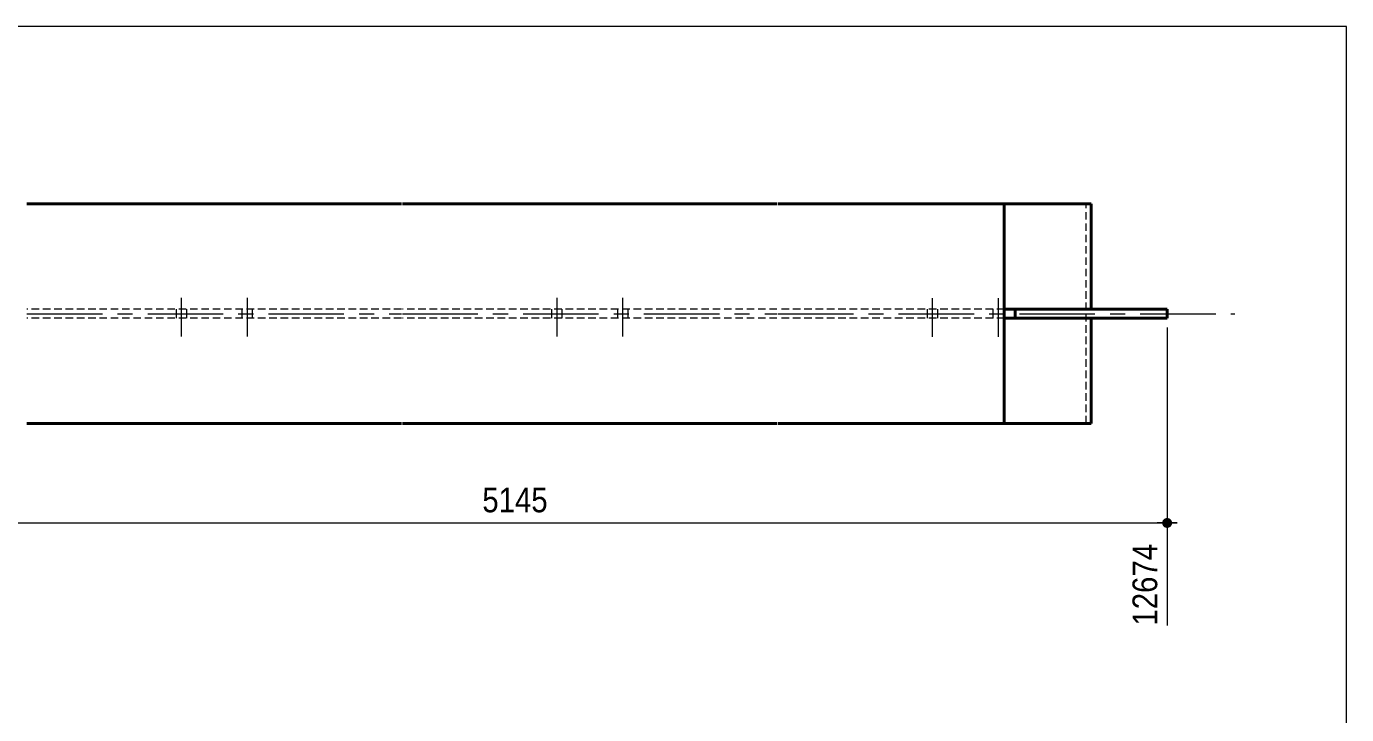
# Model space of a CAD drawing. Header units: millimetres. Extents: x 2 to 410, y 5 to 282.
# Drawn here: x 266.2 to 405, y 209.7 to 282 of the extents above; entities that cross this region are included whole.
import ezdxf

# ---------------------------------------------------------------- set-up
doc = ezdxf.new("R2010")
doc.units = ezdxf.units.MM
for name, pattern in [('AXES', [12.7, 7.9375, -1.5875, 1.5875, -1.5875]), ('CACHE2', [1.190625, 0.79375, -0.396875]), ('INTERROMPUX2', [9.525, 6.35, -3.175])]:
    doc.linetypes.add(name, pattern=pattern)
for name, color, linetype, lineweight in [('Axe', 1, 'Continuous', 0), ('Boulon', 7, 'Continuous', 0), ('Cache', 7, 'Continuous', 0), ('Cotation', 7, 'Continuous', 0), ('Feuille dessin', 5, 'Continuous', 0), ('Piece', 2, 'Continuous', 0)]:
    doc.layers.add(name, color=color, linetype=linetype, lineweight=lineweight)
doc.styles.add('ARIAL', font='ARIAL.TTF')

# ---------------------------------------------------------------- blocks, each defined once
blk = doc.blocks.new('*A21')
at = {"layer": 'Boulon', "linetype": 'INTERROMPUX2', "lineweight": 0}
for p, q in [((328.875542, 253.4698), (328.875542, 249.392877)), ((328.875542, 253.4698), (328.875542, 249.392877)), ((328.337081, 252.258261), (328.337081, 251.335184)), ((328.337081, 252.258261), (328.337081, 251.335184)), ((329.414004, 252.258261), (329.414004, 251.335184)), ((329.414004, 252.258261), (329.414004, 251.335184))]:
    blk.add_line(p, q, dxfattribs=at)
blk = doc.blocks.new('*A22')
at = {"layer": 'Boulon', "linetype": 'INTERROMPUX2', "lineweight": 0}
for p, q in [((321.952465, 253.4698), (321.952465, 249.392877)), ((321.952465, 253.4698), (321.952465, 249.392877)), ((321.414004, 252.258261), (321.414004, 251.335184)), ((321.414004, 252.258261), (321.414004, 251.335184)), ((322.490927, 252.258261), (322.490927, 251.335184)), ((322.490927, 252.258261), (322.490927, 251.335184))]:
    blk.add_line(p, q, dxfattribs=at)
blk = doc.blocks.new('*A23')
at = {"layer": 'Boulon', "linetype": 'INTERROMPUX2', "lineweight": 0}
for p, q in [((289.395595, 253.4698), (289.395595, 249.392877)), ((289.395595, 253.4698), (289.395595, 249.392877)), ((288.857134, 252.258261), (288.857134, 251.335184)), ((288.857134, 252.258261), (288.857134, 251.335184)), ((289.934057, 252.258261), (289.934057, 251.335184)), ((289.934057, 252.258261), (289.934057, 251.335184))]:
    blk.add_line(p, q, dxfattribs=at)
blk = doc.blocks.new('*A24')
at = {"layer": 'Boulon', "linetype": 'INTERROMPUX2', "lineweight": 0}
for p, q in [((282.472518, 253.4698), (282.472518, 249.392877)), ((282.472518, 253.4698), (282.472518, 249.392877)), ((281.934057, 252.258261), (281.934057, 251.335184)), ((281.934057, 252.258261), (281.934057, 251.335184)), ((283.01098, 252.258261), (283.01098, 251.335184)), ((283.01098, 252.258261), (283.01098, 251.335184))]:
    blk.add_line(p, q, dxfattribs=at)
blk = doc.blocks.new('*A30')
at = {"layer": 'Boulon', "linetype": 'INTERROMPUX2', "lineweight": 0}
for p, q in [((361.432412, 253.440954), (361.432412, 249.364031)), ((361.432412, 253.440954), (361.432412, 249.364031)), ((360.893951, 252.258261), (360.893951, 251.335184)), ((360.893951, 252.258261), (360.893951, 251.335184)), ((361.970874, 252.258261), (361.970874, 251.335184)), ((361.970874, 252.258261), (361.970874, 251.335184))]:
    blk.add_line(p, q, dxfattribs=at)
blk = doc.blocks.new('*A31')
at = {"layer": 'Boulon', "linetype": 'INTERROMPUX2', "lineweight": 0}
for p, q in [((368.355489, 253.440954), (368.355489, 249.36403)), ((368.355489, 253.440954), (368.355489, 249.36403)), ((367.817028, 252.258261), (367.817028, 251.335184)), ((367.817028, 252.258261), (367.817028, 251.335184)), ((368.893951, 252.258261), (368.893951, 251.335184)), ((368.893951, 252.258261), (368.893951, 251.335184))]:
    blk.add_line(p, q, dxfattribs=at)
blk = doc.blocks.new('*A32')
at = {"layer": 'Axe', "color": 1, "linetype": 'AXES', "lineweight": 15}
for p, q in [((266.244083, 251.796723), (305.62403, 251.796723)), ((305.72403, 251.796723), (345.103977, 251.796723)), ((345.203977, 251.796723), (393.262383, 251.796723))]:
    blk.add_line(p, q, dxfattribs=at)
at = {"layer": 'Cache', "color": 7, "linetype": 'CACHE2', "lineweight": 20}
for p, q in [((369.013763, 252.258261), (369.013763, 263.335184)), ((377.608457, 240.258261), (377.608457, 263.335184)), ((305.62403, 252.258261), (266.244083, 252.258261)), ((305.62403, 251.335184), (266.244083, 251.335184)), ((345.103977, 252.258261), (305.72403, 252.258261)), ((345.103977, 251.335184), (305.72403, 251.335184)), ((369.013595, 252.258261), (345.203977, 252.258261)), ((369.013595, 251.335184), (345.203977, 251.335184)), ((369.013595, 251.335184), (369.013595, 252.258261)), ((369.013763, 240.258261), (369.013763, 251.335184))]:
    blk.add_line(p, q, dxfattribs=at)
at = {"layer": 'Piece', "color": 2, "linetype": 'Continuous', "lineweight": 40}
for p, q in [((266.244083, 263.335184), (305.62403, 263.335184)), ((305.72403, 263.335184), (345.103977, 263.335184)), ((345.203977, 263.335184), (378.139234, 263.335184)), ((369.01381, 240.258261), (369.01381, 263.335184)), ((378.139234, 252.258261), (378.139234, 263.335184)), ((386.129123, 252.258261), (369.013595, 252.258261)), ((386.129123, 251.335184), (369.013595, 251.335184)), ((370.167337, 251.335184), (370.167337, 252.258261)), ((378.139234, 240.258261), (378.139234, 251.335184)), ((386.129123, 251.335184), (386.129123, 252.258261)), ((305.62403, 240.258261), (266.244083, 240.258261)), ((345.103977, 240.258261), (305.72403, 240.258261)), ((369.01381, 240.258261), (345.203977, 240.258261)), ((378.139234, 240.258261), (369.01381, 240.258261))]:
    blk.add_line(p, q, dxfattribs=at)
blk = doc.blocks.new('*A39')
at = {"layer": 'Feuille dessin', "linetype": 'Continuous', "lineweight": 0}
for p, q in [((405, 282), (5, 282)), ((405, 5), (405, 282))]:
    blk.add_line(p, q, dxfattribs=at)
blk = doc.blocks.new('*A95')
at = {"layer": 'Cotation'}
for points in [[(249.81, 229.28), (249.79, 229.28), (249.76, 229.28), (249.73, 229.29), (249.71, 229.29), (249.69, 229.3), (249.66, 229.31), (249.64, 229.32), (249.61, 229.33), (249.59, 229.34), (249.57, 229.35), (249.55, 229.36), (249.53, 229.38), (249.51, 229.39), (249.49, 229.41), (249.47, 229.43), (249.45, 229.45), (249.43, 229.47), (249.42, 229.49), (249.4, 229.51), (249.39, 229.53), (249.38, 229.55), (249.37, 229.57), (249.36, 229.6), (249.35, 229.62), (249.34, 229.65), (249.33, 229.67), (249.33, 229.7), (249.32, 229.72), (249.32, 229.75), (249.32, 229.77), (249.32, 229.8), (249.32, 229.82), (249.32, 229.85), (249.32, 229.87), (249.33, 229.9), (249.33, 229.92), (249.34, 229.95), (249.35, 229.97), (249.36, 230), (249.37, 230.02), (249.38, 230.04), (249.39, 230.06), (249.4, 230.09), (249.42, 230.11), (249.43, 230.13), (249.45, 230.15), (249.47, 230.16), (249.49, 230.18), (249.51, 230.2), (249.53, 230.21), (249.55, 230.23), (249.57, 230.24), (249.59, 230.26), (249.61, 230.27), (249.64, 230.28), (249.66, 230.29), (249.69, 230.29), (249.71, 230.3), (249.73, 230.31), (249.76, 230.31), (249.79, 230.31), (249.81, 230.32), (249.84, 230.32), (249.86, 230.32), (249.89, 230.31), (249.91, 230.31), (249.94, 230.31), (249.96, 230.3), (249.99, 230.29), (250.01, 230.29), (250.04, 230.28), (250.06, 230.27), (250.08, 230.26), (250.1, 230.24), (250.13, 230.23), (250.15, 230.21), (250.17, 230.2), (250.19, 230.18), (250.2, 230.16), (250.22, 230.15), (250.24, 230.13), (250.25, 230.11), (250.27, 230.09), (250.28, 230.06), (250.29, 230.04), (250.31, 230.02), (250.32, 230), (250.33, 229.97), (250.33, 229.95), (250.34, 229.92), (250.35, 229.9), (250.35, 229.87), (250.35, 229.85), (250.36, 229.82), (250.36, 229.8), (250.36, 229.77), (250.35, 229.75), (250.35, 229.72), (250.35, 229.7), (250.34, 229.67), (250.33, 229.65), (250.33, 229.62), (250.32, 229.6), (250.31, 229.57), (250.29, 229.55), (250.28, 229.53), (250.27, 229.51), (250.25, 229.49), (250.24, 229.47), (250.22, 229.45), (250.2, 229.43), (250.19, 229.41), (250.17, 229.39), (250.15, 229.38), (250.13, 229.36), (250.1, 229.35), (250.08, 229.34), (250.06, 229.33), (250.04, 229.32), (250.01, 229.31), (249.99, 229.3), (249.96, 229.29), (249.94, 229.29), (249.91, 229.28), (249.89, 229.28), (249.86, 229.28), (249.84, 229.28)], [(386.1, 229.28), (386.08, 229.28), (386.05, 229.28), (386.03, 229.29), (386, 229.29), (385.98, 229.3), (385.95, 229.31), (385.93, 229.32), (385.91, 229.33), (385.88, 229.34), (385.86, 229.35), (385.84, 229.36), (385.82, 229.38), (385.8, 229.39), (385.78, 229.41), (385.76, 229.43), (385.74, 229.45), (385.73, 229.47), (385.71, 229.49), (385.7, 229.51), (385.68, 229.53), (385.67, 229.55), (385.66, 229.57), (385.65, 229.6), (385.64, 229.62), (385.63, 229.65), (385.62, 229.67), (385.62, 229.7), (385.61, 229.72), (385.61, 229.75), (385.61, 229.77), (385.61, 229.8), (385.61, 229.82), (385.61, 229.85), (385.61, 229.87), (385.62, 229.9), (385.62, 229.92), (385.63, 229.95), (385.64, 229.97), (385.65, 230), (385.66, 230.02), (385.67, 230.04), (385.68, 230.06), (385.7, 230.09), (385.71, 230.11), (385.73, 230.13), (385.74, 230.15), (385.76, 230.16), (385.78, 230.18), (385.8, 230.2), (385.82, 230.21), (385.84, 230.23), (385.86, 230.24), (385.88, 230.26), (385.91, 230.27), (385.93, 230.28), (385.95, 230.29), (385.98, 230.29), (386, 230.3), (386.03, 230.31), (386.05, 230.31), (386.08, 230.31), (386.1, 230.32), (386.13, 230.32), (386.15, 230.32), (386.18, 230.31), (386.21, 230.31), (386.23, 230.31), (386.26, 230.3), (386.28, 230.29), (386.3, 230.29), (386.33, 230.28), (386.35, 230.27), (386.37, 230.26), (386.4, 230.24), (386.42, 230.23), (386.44, 230.21), (386.46, 230.2), (386.48, 230.18), (386.5, 230.16), (386.51, 230.15), (386.53, 230.13), (386.55, 230.11), (386.56, 230.09), (386.58, 230.06), (386.59, 230.04), (386.6, 230.02), (386.61, 230), (386.62, 229.97), (386.63, 229.95), (386.63, 229.92), (386.64, 229.9), (386.64, 229.87), (386.65, 229.85), (386.65, 229.82), (386.65, 229.8), (386.65, 229.77), (386.65, 229.75), (386.64, 229.72), (386.64, 229.7), (386.63, 229.67), (386.63, 229.65), (386.62, 229.62), (386.61, 229.6), (386.6, 229.57), (386.59, 229.55), (386.58, 229.53), (386.56, 229.51), (386.55, 229.49), (386.53, 229.47), (386.51, 229.45), (386.5, 229.43), (386.48, 229.41), (386.46, 229.39), (386.44, 229.38), (386.42, 229.36), (386.4, 229.35), (386.37, 229.34), (386.35, 229.33), (386.33, 229.32), (386.3, 229.31), (386.28, 229.3), (386.26, 229.29), (386.23, 229.29), (386.21, 229.28), (386.18, 229.28), (386.15, 229.28), (386.13, 229.28)]]:
    blk.add_hatch(color=256, dxfattribs=at).paths.add_polyline_path(points, flags=17)
at = {"layer": 'Cotation', "linetype": 'Continuous', "lineweight": 0}
for p, q in [((249.84, 253.26), (249.84, 220.94)), ((386.13, 250.34), (386.13, 219.01)), ((249.84, 230.84), (249.84, 228.76)), ((386.13, 230.84), (386.13, 228.76)), ((250.88, 229.8), (248.8, 229.8)), ((249.84, 229.8), (248.8, 229.8)), ((249.84, 229.8), (386.13, 229.8)), ((387.17, 229.8), (385.09, 229.8)), ((386.13, 229.8), (387.17, 229.8))]:
    blk.add_line(p, q, dxfattribs=at)
at = {"layer": 'Cotation'}
for p in [(249.84, 229.8), (386.13, 229.8)]:
    blk.add_point(p, dxfattribs=at)
at = {"layer": 'Cotation', "style": 'ARIAL', "width": 0.85}
blk.add_text('5145', height=2.6, dxfattribs=at).set_placement((314.13, 230.92))
blk.add_text('12674', height=2.6, rotation=90.0002, dxfattribs=at).set_placement((385.09, 219.01))

msp = doc.modelspace()

# ---------------------------------------------------------------- block references
at = {"lineweight": 0}
for name in ['*A39', '*A32', '*A95', '*A24', '*A23', '*A22', '*A21', '*A30', '*A31']:
    msp.add_blockref(name, (0, 0), dxfattribs=at)

doc.saveas('drawing.dxf')
